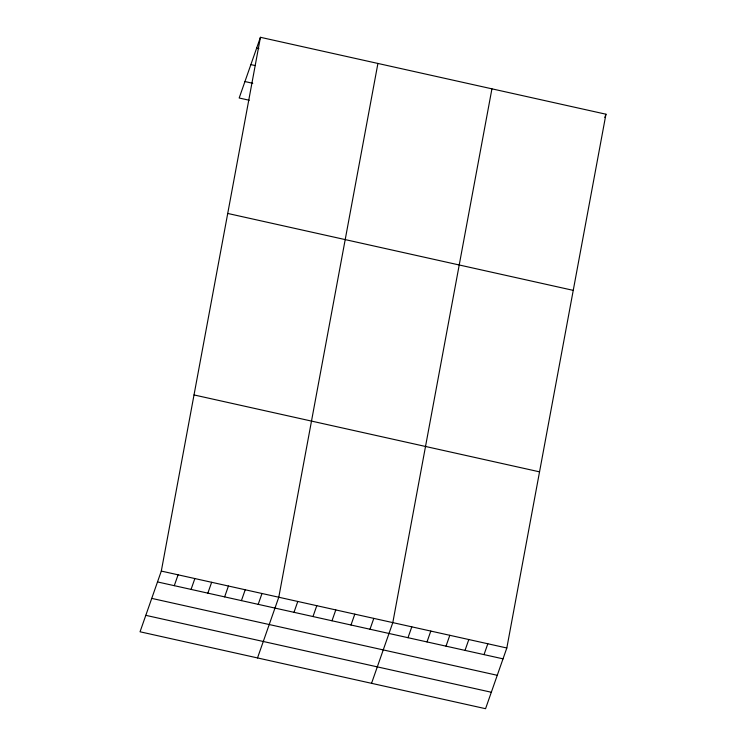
<?xml version="1.0" encoding="UTF-8"?>
<svg xmlns="http://www.w3.org/2000/svg" width="746" height="746" viewBox="0 0 746 746"><rect width="100%" height="100%" fill="white"/><g stroke="black" fill="none" stroke-linecap="round" stroke-linejoin="round"><path stroke-width="1.12" d="M161.304 571.082L260.438 37.3L605.957 114.213L506.823 647.994L485.562 708.7L140.043 631.787L161.304 571.082L506.823 647.994M377.914 63.447L278.78 597.238L257.519 657.935M491.931 88.83L392.806 622.612L371.545 683.317M260.438 37.3L239.177 98.006L249.248 100.244M174.284 585.666L178.089 574.821M191.069 589.405L194.865 578.551M207.854 593.135L211.65 582.29M224.63 596.875L228.435 586.03M241.415 600.614L245.22 589.76M258.2 604.344L261.995 593.499M293.989 612.317L297.785 601.462M312.984 616.541L316.789 605.696M331.989 620.775L335.793 609.93M350.993 625.008L354.798 614.154M369.997 629.232L373.802 618.387M408.006 637.69L411.801 626.845M604.82 117.467L605.957 114.213M427.01 641.924L430.806 631.079M446.015 646.157L449.81 635.303M465.019 650.381L468.814 639.536M484.023 654.615L487.819 643.77M256.633 48.145L258.871 48.649M250.87 64.604L255.346 65.601M244.94 81.547L252.773 83.291M227.716 213.449L573.245 290.362M194.016 394.932L539.535 471.845M157.509 581.936L503.028 658.849M151.746 598.385L497.265 675.298M145.806 615.338L491.325 692.251"/></g></svg>
